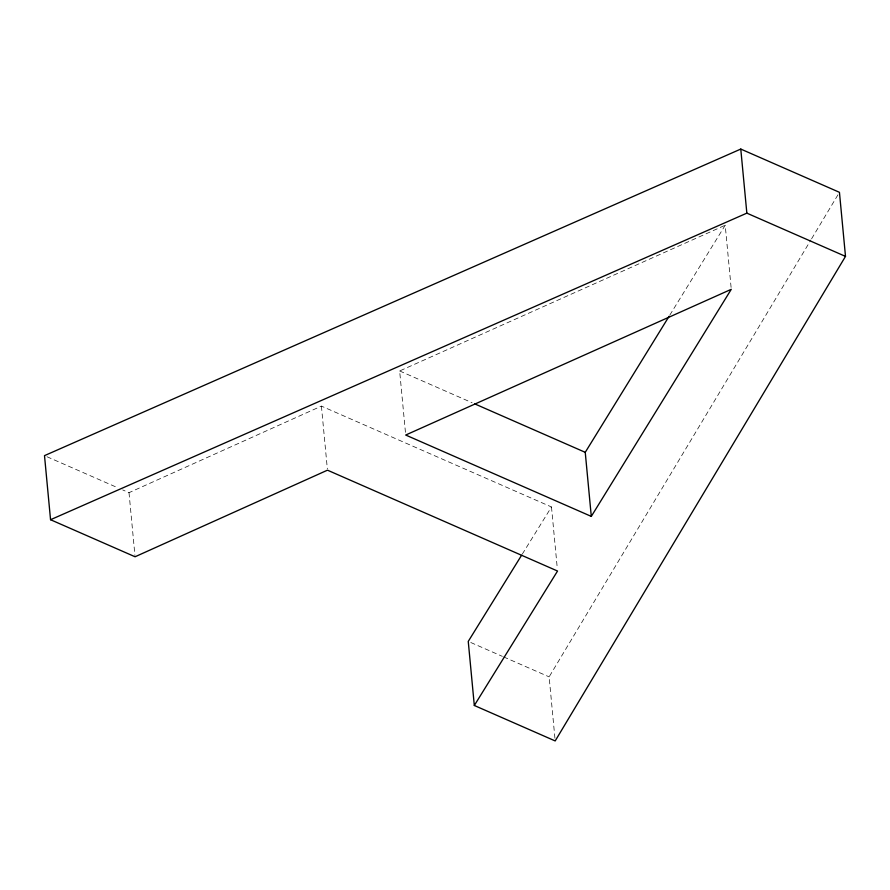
<?xml version="1.0" encoding="UTF-8"?>
<svg xmlns="http://www.w3.org/2000/svg" width="890" height="890" viewBox="0 0 890 890"><rect width="100%" height="100%" fill="white"/><g stroke="black" fill="none" stroke-linecap="round" stroke-linejoin="round"><path stroke-width="0.67" stroke-dasharray="4.45 3.34" d="M554.926 738.211L549.13 676.856L810.912 239.944M811.624 238.743L839.448 192.318M669.803 315.127L725.216 225.237L731.146 287.948M522.285 554.136L551.489 506.966L321.412 406.107L129.006 492.682L122.698 489.923M405.44 432.306L399.643 370.963L725.216 225.237M399.643 370.963L472.101 402.725M47.025 456.748L117.658 487.709M470.788 642.513L502.372 656.364M503.64 656.92L549.13 676.856M551.489 506.966L557.285 568.309M321.412 406.107L327.342 468.819M129.006 492.682L134.935 555.393"/><path stroke-width="1.33" d="M474.314 705.481L557.541 571.035L327.476 470.176L135.069 556.762L50.552 519.716L44.5 455.636L740.78 149.064L839.448 192.318L845.5 256.387L555.182 740.936L474.314 705.481L468.251 641.412L521.551 555.316M591.294 516.4L731.269 289.317L405.695 435.032L591.294 516.4L585.242 452.32L669.08 316.306M50.552 519.716L746.844 213.144L845.5 256.387M474.648 403.838L585.242 452.32M740.78 149.064L746.844 213.144"/></g></svg>
